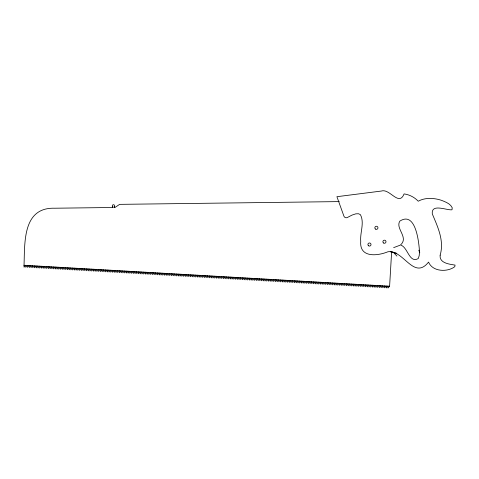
<?xml version="1.0" encoding="UTF-8"?>
<svg xmlns="http://www.w3.org/2000/svg" width="479" height="479" viewBox="0 0 479 479"><rect width="100%" height="100%" fill="white"/><g stroke="black" fill="none" stroke-linecap="round" stroke-linejoin="round"><path stroke-width="0.72" d="M24.028 265.264C24.878 242.829 22.429 207.185 54.744 208.221L112.709 207.491A3.946 3.946 0 0 0 112.559 206.653L112.421 206.371A1.144 1.144 0 0 1 113.511 204.713A1.144 1.144 0 0 1 114.403 206.485L114.295 206.635A3.311 3.311 0 0 0 114.008 207.455L114.002 207.455A3.143 3.143 0 0 1 114.283 206.629L114.295 206.635M389.661 286.22L23.95 265.258L24.076 267.174L25.68 265.36L25.806 267.276L27.417 265.456L27.543 267.378L29.147 265.558L29.273 267.474L30.884 265.653L31.009 267.575L32.614 265.755L32.74 267.671L34.35 265.857L34.47 267.773L36.081 265.953L36.206 267.875L37.811 266.055L37.937 267.971L39.547 266.15L39.673 268.072L41.278 266.252L41.404 268.168L43.014 266.354L43.14 268.27L44.745 266.45L44.87 268.366L46.481 266.552L46.601 268.468L48.211 266.647L48.337 268.569L49.942 266.749L50.067 268.665L51.678 266.851L51.804 268.767L53.409 266.947L53.534 268.863L55.145 267.048L55.271 268.964L56.875 267.144L57.001 269.066L58.612 267.246L58.731 269.162L60.342 267.342L60.468 269.264L62.072 267.444L62.198 269.36L63.809 267.545L63.935 269.461L65.539 267.641L65.665 269.563L67.276 267.743L67.401 269.659L69.006 267.839L69.132 269.761L70.742 267.941L70.862 269.857L72.473 268.042L72.598 269.958L74.203 268.138L74.329 270.054L75.939 268.24L76.065 270.156L77.67 268.336L77.796 270.258L79.406 268.438L79.532 270.354L81.137 268.539L81.262 270.455L82.873 268.635L82.993 270.551L84.603 268.737L84.729 270.653L86.334 268.833L86.46 270.755L88.07 268.935L88.196 270.851L89.801 269.03L89.926 270.952L91.537 269.132L91.663 271.048L93.267 269.234L93.393 271.15L95.004 269.33L95.123 271.246L96.734 269.432L96.86 271.348L98.464 269.527L98.59 271.449L100.201 269.629L100.327 271.545L101.931 269.731L102.057 271.647L103.668 269.827L103.793 271.743L105.398 269.928L105.524 271.844L107.134 270.024L107.254 271.946L108.865 270.126L108.99 272.042L110.595 270.222L110.721 272.144L112.331 270.324L112.457 272.24L114.062 270.425L114.188 272.341L115.798 270.521L115.924 272.443L117.529 270.623L117.654 272.539L119.265 270.719L119.385 272.641L120.995 270.821L121.121 272.737L122.726 270.922L122.852 272.838L124.462 271.018L124.588 272.934L126.193 271.12L126.318 273.036L127.929 271.216L128.055 273.138L129.659 271.318L129.785 273.234L131.396 271.419L131.515 273.335L133.126 271.515L133.252 273.431L134.856 271.617L134.982 273.533L136.593 271.713L136.719 273.635L138.323 271.815L138.449 273.731L140.06 271.91L140.179 273.832L141.79 272.012L141.916 273.928L143.526 272.114L143.646 274.03L145.257 272.21L145.382 274.132L146.987 272.312L147.113 274.228L148.724 272.407L148.849 274.329L150.454 272.509L150.58 274.425L152.19 272.611L152.31 274.527L153.921 272.707L154.046 274.623L155.657 272.808L155.777 274.724L157.387 272.904L157.513 274.826L159.118 273.006L159.244 274.922L160.854 273.108L160.98 275.024L162.585 273.204L162.71 275.12L164.321 273.305L164.441 275.221L166.051 273.401L166.177 275.323L167.788 273.503L167.907 275.419L169.518 273.599L169.644 275.521L171.248 273.701L171.374 275.617L172.985 273.802L173.111 275.718L174.715 273.898L174.841 275.814L176.452 274L176.571 275.916L178.182 274.096L178.308 276.018L179.918 274.198L180.038 276.114L181.649 274.299L181.775 276.215L183.379 274.395L183.505 276.311L185.116 274.497L185.241 276.413L186.846 274.593L186.972 276.515L188.582 274.695L188.702 276.611L190.313 274.79L190.438 276.712L192.049 274.892L192.169 276.808L193.779 274.994L193.905 276.91L195.51 275.09L195.636 277.012L197.246 275.191L197.372 277.107L198.977 275.287L199.102 277.209L200.713 275.389L200.833 277.305L202.443 275.491L202.569 277.407L204.18 275.587L204.299 277.503L205.91 275.688L206.036 277.604L207.641 275.784L207.766 277.706L209.377 275.886L209.503 277.802L211.107 275.988L211.233 277.904L212.844 276.084L212.963 278L214.574 276.185L214.7 278.101L216.31 276.281L216.43 278.203L218.041 276.383L218.167 278.299L219.771 276.479L219.897 278.401L221.508 276.581L221.633 278.497L223.238 276.682L223.364 278.598L224.974 276.778L225.094 278.7L226.705 276.88L226.83 278.796L228.435 276.976L228.561 278.898L230.171 277.078L230.297 278.994L231.902 277.179L232.028 279.095L233.638 277.275L233.764 279.191L235.369 277.377L235.494 279.293L237.105 277.473L237.225 279.395L238.835 277.575L238.961 279.491L240.566 277.676L240.692 279.592L242.302 277.772L242.428 279.688L244.033 277.874L244.158 279.79L245.769 277.97L245.895 279.892L247.499 278.071L247.625 279.987L249.236 278.167L249.355 280.089L250.966 278.269L251.092 280.185L252.696 278.371L252.822 280.287L254.433 278.467L254.559 280.383L256.163 278.568L256.289 280.484L257.9 278.664L258.025 280.586L259.63 278.766L259.756 280.682L261.366 278.868L261.486 280.784L263.097 278.964L263.222 280.88L264.827 279.065L264.953 280.981L266.563 279.161L266.689 281.083L268.294 279.263L268.42 281.179L270.03 279.359L270.156 281.281L271.761 279.461L271.886 281.377L273.497 279.562L273.617 281.478L275.227 279.658L275.353 281.58L276.958 279.76L277.084 281.676L278.694 279.856L278.82 281.778L280.425 279.958L280.55 281.874L282.161 280.059L282.287 281.975L283.891 280.155L284.017 282.071L285.628 280.257L285.747 282.173L287.358 280.353L287.484 282.275L289.088 280.454L289.214 282.37L290.825 280.556L290.951 282.472L292.555 280.652L292.681 282.568L294.292 280.754L294.417 282.67L296.022 280.85L296.148 282.772L297.758 280.951L297.878 282.867L299.489 281.047L299.614 282.969L301.219 281.149L301.345 283.065L302.956 281.251L303.081 283.167L304.686 281.347L304.812 283.269L306.422 281.448L306.548 283.364L308.153 281.544L308.278 283.466L309.889 281.646L310.009 283.562L311.619 281.748L311.745 283.664L313.35 281.844L313.476 283.76L315.086 281.945L315.212 283.861L316.817 282.041L316.942 283.963L318.553 282.143L318.679 284.059L320.283 282.239L320.409 284.161L322.02 282.341L322.139 284.257L323.75 282.442L323.876 284.358L325.481 282.538L325.606 284.46L327.217 282.64L327.343 284.556L328.947 282.736L329.073 284.658L330.684 282.838L330.809 284.754L332.414 282.939L332.54 284.855L334.15 283.035L334.27 284.951L335.881 283.137L336.007 285.053L337.611 283.233L337.737 285.155L339.348 283.334L339.473 285.25L341.078 283.436L341.204 285.352L342.814 283.532L342.94 285.448L344.545 283.634L344.67 285.55L346.281 283.73L346.401 285.652L348.011 283.831L348.137 285.747L349.742 283.927L349.868 285.849L351.478 284.029L351.604 285.945L353.209 284.131L353.334 286.047L354.945 284.227L355.071 286.149L356.675 284.328L356.801 286.244L358.412 284.424L358.531 286.346L360.142 284.526L360.268 286.442L361.873 284.628L361.998 286.544L363.609 284.724L363.735 286.64L365.339 284.825L365.465 286.741L367.076 284.921L367.201 286.843L368.806 285.023L368.932 286.939L370.542 285.125L370.662 287.041L372.273 285.221L372.399 287.137L374.003 285.322L374.129 287.238L375.74 285.418L375.865 287.34L377.47 285.52L377.596 287.436L379.206 285.616L379.332 287.538L380.937 285.718L381.062 287.634L382.673 285.819L382.793 287.735L384.403 285.915L384.529 287.837L386.134 286.017L386.26 287.933L387.87 286.113L387.996 288.035L389.601 286.214L391.66 251.349M419.496 252.026L419.179 255.762L418.227 258.552C409.437 263.612 407.845 247.745 401.216 245.284M393.636 247.637L400.336 245.122C409.288 237.572 395.121 228.675 399.815 221.13C415.61 210.862 418.868 241.739 419.466 251.218M339.264 201.599L119.624 204.359L114.984 207.461L113.996 207.473M391.265 251.876L393.397 252.355L396.923 256.085M396.804 253.295L390.361 251.756M418.772 250.17L419.784 252.768M112.553 206.653L112.571 206.718A4.161 4.161 0 0 1 112.703 207.455M440.147 255.187C439.153 263.175 449.422 264.18 455.05 265.091L454.781 266.701C447.302 272.395 432.537 271.815 428.555 262.097C413.754 280.766 403.617 249.457 387.918 251.768C377.356 256.097 359.292 257.977 360.735 241.35C359.891 232.56 364.747 222.801 360.388 214.646L358.514 213.742L355.783 213.844L352.047 215.083L347.167 217.604A2.509 2.509 0 0 1 343.904 216.113L336.917 196.695L381.356 191.049C389.768 188.145 398.905 206.934 404.084 193.905A24.189 24.189 0 0 1 418.251 201.222C423.22 198.408 429.166 197.989 434.734 198.749A38.446 38.446 0 0 1 441.65 200.396C445.578 201.958 450.368 203.647 452.236 207.766L452.002 209.796C446.572 210.461 430.998 203.204 432.309 213.933C437.764 227.01 444.41 240.638 440.147 255.187M375.482 229.058A1.551 1.551 0 0 0 377.943 227.968A1.551 1.551 0 0 0 375.77 226.381A1.551 1.551 0 0 0 375.482 229.058M368.549 245.781A1.551 1.551 0 0 0 371.009 244.691A1.551 1.551 0 0 0 368.836 243.11A1.551 1.551 0 0 0 368.549 245.781M383.529 242.979A1.551 1.551 0 0 0 385.984 241.889A1.551 1.551 0 0 0 383.811 240.308A1.551 1.551 0 0 0 383.529 242.979"/></g></svg>
